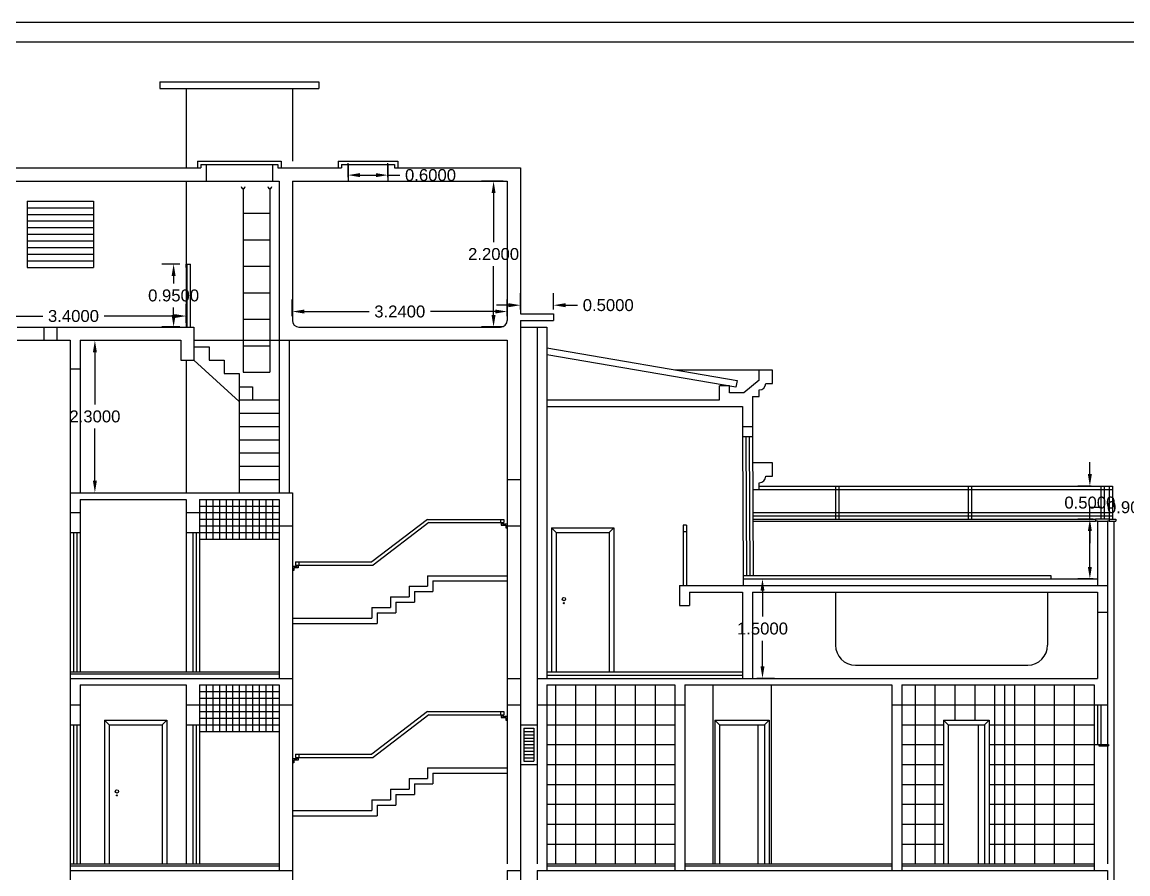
# Model space of a CAD drawing. Header units: millimetres. Extents: x 2200 to 2403, y 2380 to 2511.
# Drawn here: x 2298.86 to 2315.53, y 2498.22 to 2511.07 of the extents above; entities that cross this region are included whole.
import ezdxf

# ---------------------------------------------------------------- set-up
doc = ezdxf.new("R2010")
doc.units = ezdxf.units.MM
doc.styles.get("Standard").update_dxf_attribs({"font": 'arial.ttf'})
doc.dimstyles.get("Standard").update_dxf_attribs({"dimtxt": 0.18, "dimasz": 0.18, "dimexe": 0.18, "dimexo": 0.0625, "dimgap": 0.09, "dimtad": 0, "dimtih": 1, "dimtoh": 1, "dimdec": 4, "dimzin": 0, "dimdsep": 46, "dimtxsty": 'Standard', "dimcen": 0.09, "dimadec": 0, "dimazin": 0, "dimtfac": 1, "dimtdec": 4, "dimtofl": 0, "dimtmove": 0, "dimatfit": 3, "dimfxl": 1, "dimtolj": 1, "dimtzin": 0, "dimarcsym": 0})

# ---------------------------------------------------------------- blocks, each defined once
blk = doc.blocks.new('*D794')
at = {"color": 0, "lineweight": -2, "transparency": 16777216}
for p, q in [((2297.933, 2506.53), (2297.933, 2506.813)), ((2301.333, 2506.53), (2301.333, 2506.813)), ((2298.113, 2506.633), (2299.17, 2506.633)), ((2301.153, 2506.633), (2300.097, 2506.633))]:
    blk.add_line(p, q, dxfattribs=at)
at = {"color": 0, "transparency": 16777216}
for points in [[(2298.113, 2506.663), (2298.113, 2506.603), (2297.933, 2506.633)], [(2301.153, 2506.663), (2301.153, 2506.603), (2301.333, 2506.633)]]:
    blk.add_solid(points, dxfattribs=at)
at = {"layer": 'DEFPOINTS', "color": 0, "transparency": 16777216}
for p in [(2301.333, 2506.633), (2297.933, 2506.468), (2301.333, 2506.468)]:
    blk.add_point(p, dxfattribs=at)
at = {"color": 0, "transparency": 16777216, "insert": (2299.633, 2506.633), "char_height": 0.18, "attachment_point": 5}
blk.add_mtext('\\A1;3.4000', dxfattribs=at)
blk = doc.blocks.new('*D796')
at = {"color": 0, "lineweight": -2, "transparency": 16777216}
for p, q in [((2299.796, 2506.268), (2300.136, 2506.268)), ((2299.956, 2506.088), (2299.956, 2505.3)), ((2299.956, 2504.148), (2299.956, 2504.936)), ((2299.796, 2503.968), (2300.136, 2503.968))]:
    blk.add_line(p, q, dxfattribs=at)
at = {"color": 0, "transparency": 16777216}
for points in [[(2299.926, 2506.088), (2299.986, 2506.088), (2299.956, 2506.268)], [(2299.926, 2504.148), (2299.986, 2504.148), (2299.956, 2503.968)]]:
    blk.add_solid(points, dxfattribs=at)
at = {"layer": 'DEFPOINTS', "color": 0, "transparency": 16777216}
for p in [(2299.733, 2506.268), (2299.733, 2503.968), (2299.956, 2503.968)]:
    blk.add_point(p, dxfattribs=at)
at = {"color": 0, "transparency": 16777216, "insert": (2299.956, 2505.118), "char_height": 0.18, "attachment_point": 5}
blk.add_mtext('\\A1;2.3000', dxfattribs=at)
blk = doc.blocks.new('*D797')
at = {"color": 0, "lineweight": -2, "transparency": 16777216}
for p, q in [((2303.773, 2508.73), (2303.773, 2508.939)), ((2304.373, 2508.73), (2304.373, 2508.939)), ((2303.953, 2508.759), (2304.193, 2508.759)), ((2304.373, 2508.759), (2304.553, 2508.759))]:
    blk.add_line(p, q, dxfattribs=at)
at = {"color": 0, "transparency": 16777216}
for points in [[(2303.953, 2508.789), (2303.953, 2508.729), (2303.773, 2508.759)], [(2304.193, 2508.789), (2304.193, 2508.729), (2304.373, 2508.759)]]:
    blk.add_solid(points, dxfattribs=at)
at = {"layer": 'DEFPOINTS', "color": 0, "transparency": 16777216}
for p in [(2304.373, 2508.759), (2303.773, 2508.668), (2304.373, 2508.668)]:
    blk.add_point(p, dxfattribs=at)
at = {"color": 0, "transparency": 16777216, "insert": (2305.017, 2508.759), "char_height": 0.18, "attachment_point": 5}
blk.add_mtext('\\A1;0.6000', dxfattribs=at)
blk = doc.blocks.new('*D798')
at = {"color": 0, "lineweight": -2, "transparency": 16777216}
for p, q in [((2302.933, 2506.63), (2302.933, 2506.881)), ((2306.173, 2506.63), (2306.173, 2506.881)), ((2303.113, 2506.701), (2304.09, 2506.701)), ((2305.993, 2506.701), (2305.017, 2506.701))]:
    blk.add_line(p, q, dxfattribs=at)
at = {"color": 0, "transparency": 16777216}
for points in [[(2303.113, 2506.731), (2303.113, 2506.671), (2302.933, 2506.701)], [(2305.993, 2506.731), (2305.993, 2506.671), (2306.173, 2506.701)]]:
    blk.add_solid(points, dxfattribs=at)
at = {"layer": 'DEFPOINTS', "color": 0, "transparency": 16777216}
for p in [(2302.933, 2506.701), (2302.933, 2506.568), (2306.173, 2506.568)]:
    blk.add_point(p, dxfattribs=at)
at = {"color": 0, "transparency": 16777216, "insert": (2304.553, 2506.701), "char_height": 0.18, "attachment_point": 5}
blk.add_mtext('\\A1;3.2400', dxfattribs=at)
blk = doc.blocks.new('*D799')
at = {"color": 0, "lineweight": -2, "transparency": 16777216}
for p, q in [((2306.111, 2508.668), (2305.788, 2508.668)), ((2305.968, 2508.488), (2305.968, 2507.749)), ((2305.968, 2506.648), (2305.968, 2507.386)), ((2306.111, 2506.468), (2305.788, 2506.468))]:
    blk.add_line(p, q, dxfattribs=at)
at = {"color": 0, "transparency": 16777216}
for points in [[(2305.938, 2508.488), (2305.998, 2508.488), (2305.968, 2508.668)], [(2305.938, 2506.648), (2305.998, 2506.648), (2305.968, 2506.468)]]:
    blk.add_solid(points, dxfattribs=at)
at = {"layer": 'DEFPOINTS', "color": 0, "transparency": 16777216}
for p in [(2306.173, 2508.668), (2305.968, 2506.468), (2306.173, 2506.468)]:
    blk.add_point(p, dxfattribs=at)
at = {"color": 0, "transparency": 16777216, "insert": (2305.968, 2507.568), "char_height": 0.18, "attachment_point": 5}
blk.add_mtext('\\A1;2.2000', dxfattribs=at)
blk = doc.blocks.new('*D800')
at = {"color": 0, "lineweight": -2, "transparency": 16777216}
for p, q in [((2306.373, 2506.73), (2306.373, 2506.977)), ((2306.873, 2506.73), (2306.873, 2506.977)), ((2306.193, 2506.797), (2306.013, 2506.797)), ((2307.053, 2506.797), (2307.233, 2506.797))]:
    blk.add_line(p, q, dxfattribs=at)
at = {"color": 0, "transparency": 16777216}
for points in [[(2306.193, 2506.827), (2306.193, 2506.767), (2306.373, 2506.797)], [(2307.053, 2506.827), (2307.053, 2506.767), (2306.873, 2506.797)]]:
    blk.add_solid(points, dxfattribs=at)
at = {"layer": 'DEFPOINTS', "color": 0, "transparency": 16777216}
for p in [(2306.873, 2506.797), (2306.373, 2506.668), (2306.873, 2506.668)]:
    blk.add_point(p, dxfattribs=at)
at = {"color": 0, "transparency": 16777216, "insert": (2307.697, 2506.797), "char_height": 0.18, "attachment_point": 5}
blk.add_mtext('\\A1;0.5000', dxfattribs=at)
blk = doc.blocks.new('*D813')
at = {"color": 0, "lineweight": -2, "transparency": 16777216}
for p, q in [((2314.96, 2503.568), (2314.96, 2503.748)), ((2314.96, 2503.748), (2315.14, 2503.748)), ((2315.011, 2503.568), (2314.78, 2503.568)), ((2314.96, 2502.848), (2314.96, 2503.388)), ((2315.011, 2502.668), (2314.78, 2502.668))]:
    blk.add_line(p, q, dxfattribs=at)
at = {"color": 0, "transparency": 16777216}
for points in [[(2314.93, 2503.388), (2314.99, 2503.388), (2314.96, 2503.568)], [(2314.93, 2502.848), (2314.99, 2502.848), (2314.96, 2502.668)]]:
    blk.add_solid(points, dxfattribs=at)
at = {"layer": 'DEFPOINTS', "color": 0, "transparency": 16777216}
for p in [(2314.96, 2503.568), (2315.073, 2503.568), (2315.073, 2502.668)]:
    blk.add_point(p, dxfattribs=at)
at = {"color": 0, "transparency": 16777216, "insert": (2315.603, 2503.748), "char_height": 0.18, "attachment_point": 5}
blk.add_mtext('\\A1;0.9000', dxfattribs=at)
blk = doc.blocks.new('*D814')
at = {"color": 0, "lineweight": -2, "transparency": 16777216}
for p, q in [((2314.96, 2504.248), (2314.96, 2504.428)), ((2314.981, 2504.068), (2314.78, 2504.068)), ((2314.981, 2503.568), (2314.78, 2503.568)), ((2314.96, 2503.388), (2314.96, 2503.208))]:
    blk.add_line(p, q, dxfattribs=at)
at = {"color": 0, "transparency": 16777216}
for points in [[(2314.93, 2504.248), (2314.99, 2504.248), (2314.96, 2504.068)], [(2314.93, 2503.388), (2314.99, 2503.388), (2314.96, 2503.568)]]:
    blk.add_solid(points, dxfattribs=at)
at = {"layer": 'DEFPOINTS', "color": 0, "transparency": 16777216}
for p in [(2314.96, 2504.068), (2315.043, 2504.068), (2315.043, 2503.568)]:
    blk.add_point(p, dxfattribs=at)
at = {"color": 0, "transparency": 16777216, "insert": (2314.96, 2503.818), "char_height": 0.18, "attachment_point": 5}
blk.add_mtext('\\A1;0.5000', dxfattribs=at)
blk = doc.blocks.new('P8')
at = {"color": 4}
for p, q in [((-0.87, 2.17), (-0.8, 2.1)), ((-0.87, 2.17), (0.07, 2.17)), ((-0.87, 2.17), (-0.87, 0)), ((0.07, 2.17), (0, 2.1)), ((0.07, 2.17), (0.07, 0)), ((-0.8, 2.1), (0, 2.1)), ((-0.8, 2.1), (-0.8, 0)), ((0, 2.1), (0, 0))]:
    blk.add_line(p, q, dxfattribs=at)
for centre, radius in [((-0.682, 1.095), 0.025), ((-0.682, 1.034), 0.00793)]:
    blk.add_circle(centre, radius, dxfattribs=at)
blk = doc.blocks.new('*D861')
at = {"color": 0, "lineweight": -2, "transparency": 16777216}
for p, q in [((2301.237, 2507.418), (2300.963, 2507.418)), ((2301.143, 2507.238), (2301.143, 2507.124)), ((2301.143, 2506.648), (2301.143, 2506.761)), ((2301.237, 2506.468), (2300.963, 2506.468))]:
    blk.add_line(p, q, dxfattribs=at)
at = {"color": 0, "transparency": 16777216}
for points in [[(2301.113, 2507.238), (2301.173, 2507.238), (2301.143, 2507.418)], [(2301.113, 2506.648), (2301.173, 2506.648), (2301.143, 2506.468)]]:
    blk.add_solid(points, dxfattribs=at)
at = {"layer": 'DEFPOINTS', "color": 0, "transparency": 16777216}
for p in [(2301.299, 2507.418), (2301.143, 2506.468), (2301.299, 2506.468)]:
    blk.add_point(p, dxfattribs=at)
at = {"color": 0, "transparency": 16777216, "insert": (2301.143, 2506.943), "char_height": 0.18, "attachment_point": 5}
blk.add_mtext('\\A1;0.9500', dxfattribs=at)
blk = doc.blocks.new('*D862')
at = {"color": 0, "lineweight": -2, "transparency": 16777216}
for p, q in [((2309.936, 2502.668), (2310.203, 2502.668)), ((2310.023, 2502.488), (2310.023, 2502.099)), ((2310.023, 2501.348), (2310.023, 2501.736)), ((2309.936, 2501.168), (2310.203, 2501.168))]:
    blk.add_line(p, q, dxfattribs=at)
at = {"color": 0, "transparency": 16777216}
for points in [[(2309.993, 2502.488), (2310.053, 2502.488), (2310.023, 2502.668)], [(2309.993, 2501.348), (2310.053, 2501.348), (2310.023, 2501.168)]]:
    blk.add_solid(points, dxfattribs=at)
at = {"layer": 'DEFPOINTS', "color": 0, "transparency": 16777216}
for p in [(2309.873, 2502.668), (2309.873, 2501.168), (2310.023, 2501.168)]:
    blk.add_point(p, dxfattribs=at)
at = {"color": 0, "transparency": 16777216, "insert": (2310.023, 2501.918), "char_height": 0.18, "attachment_point": 5}
blk.add_mtext('\\A1;1.5000', dxfattribs=at)

msp = doc.modelspace()

# ---------------------------------------------------------------- linework, layer by layer
at = {"color": 1}
for p, q in [((2285.2134, 2511.06758), (2324.36744, 2511.06758)), ((2298.9334, 2508.36758), (2298.9334, 2507.36758)), ((2298.9334, 2508.36758), (2299.9334, 2508.36758)), ((2298.9334, 2508.26758), (2299.9334, 2508.26758)), ((2299.9334, 2508.36758), (2299.9334, 2507.36758)), ((2298.9334, 2508.16758), (2299.9334, 2508.16758)), ((2298.9334, 2508.06758), (2299.9334, 2508.06758)), ((2298.9334, 2507.96758), (2299.9334, 2507.96758)), ((2298.9334, 2507.86758), (2299.9334, 2507.86758)), ((2298.9334, 2507.76758), (2299.9334, 2507.76758)), ((2298.9334, 2507.66758), (2299.9334, 2507.66758)), ((2298.9334, 2507.56758), (2299.9334, 2507.56758)), ((2298.9334, 2507.46758), (2299.9334, 2507.46758)), ((2301.3334, 2507.36758), (2301.3334, 2507.41758)), ((2301.3494, 2506.46758), (2301.3494, 2507.41758)), ((2301.3494, 2507.41758), (2301.3994, 2507.41758)), ((2301.3994, 2506.46758), (2301.3994, 2507.41758)), ((2298.9334, 2507.36758), (2299.9334, 2507.36758)), ((2299.1834, 2506.46758), (2299.3834, 2506.46758)), ((2299.1834, 2506.26758), (2299.3834, 2506.26758)), ((2301.4494, 2506.16758), (2301.6774, 2506.16758)), ((2301.6774, 2506.16758), (2301.6774, 2505.96758)), ((2309.63883, 2505.65702), (2306.7734, 2506.14784)), ((2301.4494, 2505.96758), (2302.1334, 2505.34651)), ((2301.6774, 2505.96758), (2301.9054, 2505.96758)), ((2301.9054, 2505.96758), (2301.9054, 2505.76758)), ((2309.62195, 2505.55846), (2306.7734, 2506.04638)), ((2301.9054, 2505.76758), (2302.1334, 2505.76758)), ((2302.1334, 2505.76758), (2302.1334, 2503.96758)), ((2309.63943, 2505.66051), (2309.62195, 2505.55846)), ((2302.1334, 2505.56758), (2302.3334, 2505.56758)), ((2302.3334, 2505.56758), (2302.3334, 2505.36758)), ((2302.1334, 2505.36758), (2302.7334, 2505.36758)), ((2302.1334, 2505.16758), (2302.7334, 2505.16758)), ((2302.1334, 2504.96758), (2302.7334, 2504.96758)), ((2302.1334, 2504.76758), (2302.7334, 2504.76758)), ((2309.7734, 2504.81774), (2309.78036, 2502.71774)), ((2309.8234, 2504.81791), (2309.83036, 2502.71791)), ((2302.1334, 2504.56758), (2302.7334, 2504.56758)), ((2302.1334, 2504.36758), (2302.7334, 2504.36758)), ((2302.1334, 2504.16758), (2302.7334, 2504.16758)), ((2315.1234, 2504.06758), (2315.1234, 2503.56758)), ((2315.1234, 2504.06758), (2315.1734, 2504.06758)), ((2315.1234, 2504.01758), (2315.1734, 2504.01758)), ((2315.1734, 2504.06758), (2315.1734, 2503.56758)), ((2315.1234, 2503.66758), (2315.1734, 2503.66758)), ((2315.1234, 2503.61758), (2315.1734, 2503.61758)), ((2308.87598, 2503.47831), (2308.82598, 2503.47831)), ((2308.82598, 2503.47831), (2308.82598, 2502.57831)), ((2308.87598, 2503.47831), (2308.87598, 2502.57831)), ((2299.6334, 2503.36758), (2299.6334, 2501.26758)), ((2299.6834, 2503.36758), (2299.6834, 2501.26758)), ((2301.4334, 2503.36758), (2301.4334, 2501.26758)), ((2301.4834, 2503.36758), (2301.4834, 2501.26758)), ((2308.87598, 2503.37831), (2308.82598, 2503.37831)), ((2315.0734, 2502.16758), (2315.2234, 2502.16758)), ((2309.2734, 2501.06758), (2309.2734, 2498.36758)), ((2310.1534, 2501.06758), (2310.1534, 2498.36758)), ((2312.6234, 2501.06758), (2312.6234, 2498.36758)), ((2313.6734, 2501.06758), (2313.6734, 2498.36758)), ((2315.0734, 2500.76758), (2315.0734, 2500.16758)), ((2315.1234, 2500.76758), (2315.1234, 2500.16758)), ((2299.6334, 2500.46758), (2299.6334, 2498.36758)), ((2299.6834, 2500.46758), (2299.6834, 2498.36758)), ((2301.4334, 2500.46758), (2301.4334, 2498.36758)), ((2301.4834, 2500.46758), (2301.4834, 2498.36758)), ((2306.3734, 2500.46758), (2306.6234, 2500.46758)), ((2306.4234, 2500.41758), (2306.5734, 2500.41758)), ((2306.4234, 2500.41758), (2306.4234, 2499.91758)), ((2306.5734, 2500.41758), (2306.5734, 2499.91758)), ((2306.4234, 2500.36758), (2306.5734, 2500.36758)), ((2306.4234, 2500.31758), (2306.5734, 2500.31758)), ((2306.4234, 2500.26758), (2306.5734, 2500.26758)), ((2306.4234, 2500.21758), (2306.5734, 2500.21758)), ((2306.4234, 2500.16758), (2306.5734, 2500.16758)), ((2306.4234, 2500.11758), (2306.5734, 2500.11758)), ((2306.4234, 2500.06758), (2306.5734, 2500.06758)), ((2306.4234, 2500.01758), (2306.5734, 2500.01758)), ((2306.4234, 2499.96758), (2306.5734, 2499.96758)), ((2306.4234, 2499.91758), (2306.5734, 2499.91758)), ((2306.3734, 2499.86758), (2306.6234, 2499.86758))]:
    msp.add_line(p, q, dxfattribs=at)
for p, q in [((2285.5134, 2510.76758), (2324.06744, 2510.76758)), ((2301.6334, 2508.91758), (2301.6334, 2508.66758)), ((2302.6334, 2508.91758), (2302.6334, 2508.66758)), ((2303.7734, 2508.91758), (2303.7734, 2508.66758)), ((2304.3734, 2508.91758), (2304.3734, 2508.66758)), ((2297.7834, 2508.86758), (2301.5532, 2508.86758)), ((2302.71474, 2508.86758), (2303.6734, 2508.86758)), ((2304.4734, 2508.86758), (2306.3734, 2508.86758)), ((2306.3734, 2508.86758), (2306.3734, 2506.66758)), ((2297.9334, 2508.66758), (2301.6334, 2508.66758)), ((2302.6334, 2508.66758), (2302.7334, 2508.66758)), ((2302.7334, 2508.66758), (2302.7334, 2506.26758)), ((2302.9334, 2508.66758), (2303.7734, 2508.66758)), ((2302.9334, 2508.66758), (2302.9334, 2506.56758)), ((2304.3734, 2508.66758), (2306.1734, 2508.66758)), ((2306.1734, 2508.66758), (2306.1734, 2506.56758)), ((2306.3734, 2506.66758), (2306.8734, 2506.66758)), ((2306.8734, 2506.66758), (2306.8734, 2506.56758)), ((2298.7834, 2506.46758), (2299.1834, 2506.46758)), ((2299.1834, 2506.46758), (2299.1834, 2506.26758)), ((2299.3834, 2506.46758), (2299.3834, 2506.26758)), ((2299.3834, 2506.46758), (2301.4494, 2506.46758)), ((2301.4494, 2506.46758), (2301.4494, 2505.96758)), ((2303.0334, 2506.46758), (2306.0734, 2506.46758)), ((2306.3734, 2506.56758), (2306.3734, 2498.26758)), ((2306.3734, 2506.56758), (2306.8734, 2506.56758)), ((2306.3734, 2506.46758), (2306.7734, 2506.46758)), ((2306.6234, 2506.46758), (2306.6234, 2501.16758)), ((2306.7734, 2506.46758), (2306.7734, 2501.16758)), ((2298.7834, 2506.26758), (2299.1834, 2506.26758)), ((2299.3834, 2506.26758), (2299.5834, 2506.26758)), ((2299.5834, 2506.26758), (2299.5834, 2503.36758)), ((2299.7334, 2506.26758), (2299.7334, 2503.96758)), ((2299.7334, 2506.26758), (2301.2494, 2506.26758)), ((2301.2494, 2506.26758), (2301.2494, 2505.96758)), ((2301.4494, 2506.26758), (2302.7334, 2506.26758)), ((2302.7334, 2506.26758), (2306.1734, 2506.26758)), ((2306.1734, 2506.26758), (2306.1734, 2501.16758)), ((2301.2494, 2505.96758), (2301.4494, 2505.96758)), ((2299.5834, 2505.83758), (2299.7334, 2505.83758)), ((2309.9734, 2505.66758), (2309.9734, 2505.81758)), ((2310.1734, 2505.81758), (2309.9734, 2505.81758)), ((2310.1734, 2505.61758), (2310.1734, 2505.81758)), ((2309.37399, 2505.36758), (2309.37399, 2505.57883)), ((2309.52399, 2505.57883), (2309.37399, 2505.57883)), ((2309.52399, 2505.47523), (2309.52399, 2505.57883)), ((2309.9734, 2505.66758), (2309.74317, 2505.47523)), ((2310.0734, 2505.61758), (2310.1734, 2505.61758)), ((2309.74317, 2505.47523), (2309.52399, 2505.47523)), ((2309.8734, 2505.41758), (2309.9734, 2505.41758)), ((2309.9734, 2505.41758), (2309.9734, 2505.51758)), ((2306.7734, 2505.36758), (2309.37399, 2505.36758)), ((2306.7734, 2505.26758), (2309.7234, 2505.26758)), ((2309.7234, 2504.96758), (2309.8734, 2504.96758)), ((2306.1734, 2504.16758), (2306.3734, 2504.16758)), ((2299.5834, 2503.96758), (2301.3334, 2503.96758)), ((2301.3334, 2503.96758), (2302.9334, 2503.96758)), ((2302.9334, 2503.96758), (2302.9334, 2501.16758)), ((2299.7334, 2503.86758), (2301.3334, 2503.86758)), ((2299.7334, 2503.86758), (2299.7334, 2503.36758)), ((2301.3334, 2503.86758), (2301.3334, 2503.36758)), ((2301.5334, 2503.86758), (2301.5334, 2503.36758)), ((2302.7334, 2503.86758), (2302.7334, 2501.16758)), ((2299.5834, 2503.66758), (2299.7334, 2503.66758)), ((2301.3334, 2503.66758), (2301.5334, 2503.66758)), ((2302.7334, 2503.46758), (2302.9334, 2503.46758)), ((2306.1734, 2503.46758), (2306.3734, 2503.46758)), ((2315.0734, 2503.53758), (2315.0734, 2502.56758)), ((2315.0734, 2503.53758), (2315.2234, 2503.53758)), ((2315.2234, 2503.53758), (2315.2234, 2501.16758)), ((2299.5834, 2503.36758), (2299.7334, 2503.36758)), ((2301.3334, 2503.36758), (2301.5334, 2503.36758)), ((2315.0734, 2502.46758), (2315.0734, 2501.16758)), ((2299.5834, 2501.16758), (2301.3334, 2501.16758)), ((2299.5834, 2501.16758), (2299.7334, 2501.16758)), ((2299.5834, 2501.16758), (2299.5834, 2500.46758)), ((2299.5834, 2501.16758), (2301.3334, 2501.16758)), ((2301.3334, 2501.16758), (2302.9334, 2501.16758)), ((2301.3334, 2501.16758), (2302.9334, 2501.16758)), ((2302.9334, 2501.16758), (2302.9334, 2498.26758)), ((2306.1734, 2501.16758), (2306.1734, 2498.36758)), ((2306.1734, 2501.16758), (2306.3734, 2501.16758)), ((2306.1734, 2501.16758), (2306.3734, 2501.16758)), ((2306.6234, 2501.16758), (2315.0734, 2501.16758)), ((2306.6234, 2501.16758), (2306.6234, 2498.36758)), ((2306.6234, 2501.16758), (2308.1234, 2501.16758)), ((2315.2234, 2501.16758), (2315.2234, 2500.76758)), ((2299.7334, 2501.06758), (2301.3334, 2501.06758)), ((2299.7334, 2501.06758), (2299.7334, 2500.46758)), ((2301.3334, 2501.06758), (2301.3334, 2500.46758)), ((2301.5334, 2501.06758), (2302.7334, 2501.06758)), ((2301.5334, 2501.06758), (2301.5334, 2500.46758)), ((2302.7334, 2501.06758), (2302.7334, 2498.26758)), ((2306.7734, 2501.06758), (2308.7034, 2501.06758)), ((2306.7734, 2501.06758), (2306.7734, 2498.26758)), ((2308.7034, 2501.06758), (2308.7034, 2498.36758)), ((2308.8534, 2501.06758), (2311.9734, 2501.06758)), ((2308.8534, 2501.06758), (2308.8534, 2498.36758)), ((2311.9734, 2501.06758), (2311.9734, 2498.36758)), ((2312.1234, 2501.06758), (2315.0234, 2501.06758)), ((2312.1234, 2501.06758), (2312.1234, 2498.36758)), ((2315.0234, 2501.06758), (2315.0234, 2500.76758)), ((2299.5834, 2500.76758), (2299.7334, 2500.76758)), ((2301.3334, 2500.76758), (2301.5334, 2500.76758)), ((2302.7334, 2500.76758), (2302.9334, 2500.76758)), ((2306.1734, 2500.76758), (2306.3734, 2500.76758)), ((2306.6234, 2500.76758), (2306.7734, 2500.76758)), ((2308.7034, 2500.76758), (2308.8534, 2500.76758)), ((2311.9734, 2500.76758), (2312.1234, 2500.76758)), ((2315.0234, 2500.76758), (2315.2234, 2500.76758)), ((2299.5834, 2500.46758), (2299.7334, 2500.46758)), ((2301.3334, 2500.46758), (2301.5334, 2500.46758)), ((2315.0234, 2500.16758), (2315.0934, 2500.16758)), ((2315.0234, 2500.16758), (2315.0234, 2498.36758)), ((2315.0934, 2500.16758), (2315.0934, 2500.14758)), ((2315.0934, 2500.14758), (2315.2234, 2500.14758)), ((2315.2234, 2500.14758), (2315.2234, 2498.36758)), ((2299.5834, 2498.26758), (2301.3334, 2498.26758)), ((2299.5834, 2498.26758), (2299.5834, 2497.56758)), ((2301.3334, 2498.26758), (2302.9334, 2498.26758)), ((2302.9334, 2498.26758), (2302.9334, 2495.36758)), ((2306.1734, 2498.26758), (2306.3734, 2498.26758)), ((2306.1734, 2498.26758), (2306.1734, 2495.36758)), ((2306.3734, 2498.26758), (2306.3734, 2495.36758)), ((2306.6234, 2498.26758), (2315.2234, 2498.26758)), ((2306.6234, 2498.26758), (2306.6234, 2495.46758)), ((2308.7034, 2498.36758), (2308.7034, 2498.26758)), ((2308.8534, 2498.36758), (2308.8534, 2498.26758)), ((2311.9734, 2498.36758), (2311.9734, 2498.26758)), ((2312.1234, 2498.36758), (2312.1234, 2498.26758)), ((2315.0234, 2498.36758), (2315.0234, 2498.26758)), ((2315.2234, 2498.26758), (2315.2234, 2497.86758))]:
    msp.add_line(p, q)
at = {"color": 3}
for p, q in [((2300.9334, 2510.16758), (2303.3334, 2510.16758)), ((2300.9334, 2510.16758), (2300.9334, 2510.06758)), ((2303.3334, 2510.16758), (2303.3334, 2510.06758)), ((2300.9334, 2510.06758), (2303.3334, 2510.06758)), ((2301.3334, 2510.06758), (2301.3334, 2508.86758)), ((2302.9334, 2510.06758), (2302.9334, 2508.96758)), ((2301.3334, 2508.66758), (2301.3334, 2506.46758)), ((2301.6334, 2508.66758), (2302.6334, 2508.66758)), ((2303.7734, 2508.66758), (2304.3734, 2508.66758)), ((2302.7334, 2506.26758), (2302.7334, 2503.96758)), ((2302.8834, 2506.26758), (2302.8834, 2503.96758)), ((2301.3334, 2505.96758), (2301.3334, 2503.96758)), ((2304.9734, 2502.71638), (2304.9734, 2502.55638)), ((2304.9734, 2502.71638), (2306.1734, 2502.71638)), ((2305.0534, 2502.63638), (2305.0534, 2502.47638)), ((2305.0534, 2502.63638), (2306.1734, 2502.63638)), ((2304.6934, 2502.55638), (2304.9734, 2502.55638)), ((2304.6934, 2502.55638), (2304.6934, 2502.39528)), ((2304.7734, 2502.47638), (2305.0534, 2502.47638)), ((2304.7734, 2502.47638), (2304.7734, 2502.31528)), ((2304.4134, 2502.39528), (2304.6934, 2502.39528)), ((2304.4134, 2502.39528), (2304.4134, 2502.23418)), ((2304.4934, 2502.31528), (2304.7734, 2502.31528)), ((2304.4934, 2502.31528), (2304.4934, 2502.15418)), ((2302.9334, 2502.07308), (2304.1334, 2502.07308)), ((2304.1334, 2502.23418), (2304.1334, 2502.07308)), ((2304.1334, 2502.23418), (2304.4134, 2502.23418)), ((2304.2134, 2502.15418), (2304.4934, 2502.15418)), ((2304.2134, 2502.15418), (2304.2134, 2501.99308)), ((2302.9334, 2501.99308), (2304.1334, 2501.99308)), ((2304.1334, 2501.99308), (2304.2134, 2501.99308)), ((2304.9734, 2499.81638), (2304.9734, 2499.65638)), ((2304.9734, 2499.81638), (2306.1734, 2499.81638)), ((2305.0534, 2499.73638), (2305.0534, 2499.57638)), ((2305.0534, 2499.73638), (2306.1734, 2499.73638)), ((2304.6934, 2499.65638), (2304.9734, 2499.65638)), ((2304.6934, 2499.65638), (2304.6934, 2499.49528)), ((2304.7734, 2499.57638), (2305.0534, 2499.57638)), ((2304.7734, 2499.57638), (2304.7734, 2499.41528)), ((2304.4134, 2499.49528), (2304.6934, 2499.49528)), ((2304.4134, 2499.49528), (2304.4134, 2499.33418)), ((2304.4934, 2499.41528), (2304.7734, 2499.41528)), ((2304.4934, 2499.41528), (2304.4934, 2499.25418)), ((2304.1334, 2499.33418), (2304.1334, 2499.17308)), ((2304.1334, 2499.33418), (2304.4134, 2499.33418)), ((2304.2134, 2499.25418), (2304.4934, 2499.25418)), ((2304.2134, 2499.25418), (2304.2134, 2499.09308)), ((2302.9334, 2499.17308), (2304.1334, 2499.17308)), ((2302.9334, 2499.09308), (2304.1334, 2499.09308)), ((2304.1334, 2499.09308), (2304.2134, 2499.09308))]:
    msp.add_line(p, q, dxfattribs=at)
at = {"color": 2}
for p, q in [((2301.5032, 2508.96758), (2302.76474, 2508.96758)), ((2301.5032, 2508.96758), (2301.5032, 2508.86758)), ((2301.5532, 2508.91758), (2302.71474, 2508.91758)), ((2301.5532, 2508.91758), (2301.5532, 2508.86758)), ((2302.71474, 2508.91758), (2302.71474, 2508.86758)), ((2302.76474, 2508.96758), (2302.76474, 2508.86758)), ((2303.6234, 2508.96758), (2304.5234, 2508.96758)), ((2303.6234, 2508.96758), (2303.6234, 2508.86758)), ((2303.6734, 2508.91758), (2304.4734, 2508.91758)), ((2303.6734, 2508.91758), (2303.6734, 2508.86758)), ((2304.4734, 2508.91758), (2304.4734, 2508.86758)), ((2304.5234, 2508.96758), (2304.5234, 2508.86758)), ((2302.19405, 2508.55507), (2302.19405, 2505.78532)), ((2302.59405, 2508.55502), (2302.59405, 2505.78532)), ((2302.19405, 2508.18532), (2302.59405, 2508.18532)), ((2302.19405, 2507.78532), (2302.59405, 2507.78532)), ((2302.19405, 2507.38532), (2302.59405, 2507.38532)), ((2302.19405, 2506.98532), (2302.59405, 2506.98532)), ((2302.19405, 2506.58532), (2302.59405, 2506.58532)), ((2302.19405, 2506.18532), (2302.59405, 2506.18532)), ((2302.19405, 2505.78532), (2302.59405, 2505.78532))]:
    msp.add_line(p, q, dxfattribs=at)
at = {"color": 4}
for p, q in [((2309.9734, 2505.81758), (2308.70151, 2505.81758)), ((2309.7234, 2504.81758), (2309.73036, 2502.71758)), ((2309.8734, 2504.81807), (2309.88036, 2502.71807)), ((2310.1734, 2504.41758), (2309.8734, 2504.41758)), ((2310.1734, 2504.21758), (2310.1734, 2504.41758)), ((2309.9734, 2504.01758), (2309.9734, 2504.11758)), ((2310.0734, 2504.21758), (2310.1734, 2504.21758)), ((2309.8734, 2504.01758), (2309.9734, 2504.01758)), ((2309.9734, 2504.06758), (2315.1234, 2504.06758)), ((2309.9734, 2504.01758), (2315.1234, 2504.01758)), ((2311.1234, 2504.06758), (2311.1234, 2503.56758)), ((2311.1734, 2504.06758), (2311.1734, 2503.56758)), ((2313.1234, 2504.06758), (2313.1234, 2503.56758)), ((2313.1734, 2504.06758), (2313.1734, 2503.56758)), ((2315.1734, 2504.06758), (2315.25307, 2504.06758)), ((2315.1734, 2504.01758), (2315.25307, 2504.01758)), ((2315.25307, 2504.06758), (2315.25307, 2503.56736)), ((2315.25307, 2504.06758), (2315.30307, 2504.06758)), ((2315.25307, 2504.01758), (2315.30307, 2504.01758)), ((2315.30307, 2504.06758), (2315.30307, 2503.56736)), ((2301.5334, 2503.76758), (2302.7334, 2503.76758)), ((2301.6334, 2503.86758), (2301.6334, 2503.26758)), ((2301.7334, 2503.86758), (2301.7334, 2503.26758)), ((2301.8334, 2503.86758), (2301.8334, 2503.26758)), ((2301.9334, 2503.86758), (2301.9334, 2503.26758)), ((2302.0334, 2503.86758), (2302.0334, 2503.26758)), ((2302.1334, 2503.86758), (2302.1334, 2503.26758)), ((2302.2334, 2503.86758), (2302.2334, 2503.26758)), ((2302.3334, 2503.86758), (2302.3334, 2503.26758)), ((2302.4334, 2503.86758), (2302.4334, 2503.26758)), ((2302.5334, 2503.86758), (2302.5334, 2503.26758)), ((2302.6334, 2503.86758), (2302.6334, 2503.26758)), ((2301.5334, 2503.66758), (2302.7334, 2503.66758)), ((2309.8734, 2503.66758), (2315.1234, 2503.66758)), ((2309.8734, 2503.61758), (2315.1234, 2503.61758)), ((2315.1734, 2503.66758), (2315.25307, 2503.66758)), ((2315.1734, 2503.61758), (2315.25307, 2503.61758)), ((2315.25307, 2503.66758), (2315.30307, 2503.66758)), ((2315.25307, 2503.61758), (2315.30307, 2503.61758)), ((2301.5334, 2503.56758), (2302.7334, 2503.56758)), ((2301.5334, 2503.46758), (2302.7334, 2503.46758)), ((2304.9734, 2503.56638), (2304.1334, 2502.92308)), ((2304.99035, 2503.51638), (2304.15035, 2502.87308)), ((2304.9734, 2503.56638), (2306.1234, 2503.56638)), ((2304.99035, 2503.51638), (2306.1234, 2503.51638)), ((2306.0734, 2503.56638), (2306.0734, 2503.51638)), ((2306.0834, 2503.51638), (2306.0834, 2503.47638)), ((2306.0834, 2503.47638), (2306.1534, 2503.47638)), ((2306.1034, 2503.51638), (2306.1034, 2503.49638)), ((2306.1034, 2503.49638), (2306.1734, 2503.49638)), ((2306.1234, 2503.56638), (2306.1234, 2503.51638)), ((2306.1534, 2503.47638), (2306.1534, 2503.43638)), ((2306.1534, 2503.43638), (2306.1734, 2503.43638)), ((2309.8734, 2503.56758), (2315.0434, 2503.56758)), ((2309.8734, 2503.53758), (2315.0434, 2503.53758)), ((2315.2534, 2503.56758), (2315.0434, 2503.56758)), ((2315.0434, 2503.56758), (2315.0434, 2503.53758)), ((2315.0734, 2503.53758), (2315.0434, 2503.53758)), ((2315.2534, 2503.53758), (2315.2234, 2503.53758)), ((2315.2534, 2503.56758), (2315.3534, 2503.56758)), ((2315.2534, 2503.56758), (2315.2534, 2503.53758)), ((2315.2534, 2503.53758), (2315.3534, 2503.53758)), ((2315.3234, 2503.53758), (2315.3234, 2501.16758)), ((2315.3534, 2503.56758), (2315.3534, 2503.53758)), ((2299.5834, 2503.36758), (2299.5834, 2501.16758)), ((2299.7334, 2503.36758), (2299.7334, 2501.26758)), ((2301.3334, 2503.36758), (2301.3334, 2501.26758)), ((2301.5334, 2503.36758), (2301.5334, 2501.26758)), ((2301.5334, 2503.36758), (2302.7334, 2503.36758)), ((2301.5334, 2503.26758), (2302.7334, 2503.26758)), ((2302.9834, 2502.92308), (2302.9834, 2502.87308)), ((2302.9834, 2502.92308), (2304.1334, 2502.92308)), ((2303.0334, 2502.92308), (2303.0334, 2502.87308)), ((2303.0034, 2502.85308), (2302.9334, 2502.85308)), ((2302.9534, 2502.79308), (2302.9334, 2502.79308)), ((2303.0234, 2502.83308), (2302.9534, 2502.83308)), ((2302.9534, 2502.83308), (2302.9534, 2502.79308)), ((2302.9834, 2502.87308), (2304.15035, 2502.87308)), ((2303.0034, 2502.87308), (2303.0034, 2502.85308)), ((2303.0234, 2502.87308), (2303.0234, 2502.83308)), ((2309.73036, 2502.71758), (2314.3734, 2502.71758)), ((2309.73036, 2502.71758), (2309.73036, 2502.56758)), ((2309.73036, 2502.66758), (2311.0734, 2502.66758)), ((2311.0734, 2502.66758), (2314.3734, 2502.66758)), ((2314.3734, 2502.71758), (2314.3734, 2502.66758)), ((2314.3734, 2502.66758), (2315.0734, 2502.66758)), ((2311.1234, 2502.46758), (2311.1234, 2501.66758)), ((2314.3234, 2502.46758), (2314.3234, 2501.66758)), ((2299.5834, 2501.26758), (2301.3334, 2501.26758)), ((2299.5834, 2501.23758), (2301.3334, 2501.23758)), ((2301.3334, 2501.26758), (2302.7334, 2501.26758)), ((2301.3334, 2501.23758), (2302.7334, 2501.23758)), ((2306.7734, 2501.26758), (2309.7234, 2501.26758)), ((2311.4234, 2501.36758), (2314.0234, 2501.36758)), ((2306.7734, 2501.21758), (2309.7234, 2501.21758)), ((2315.3234, 2501.16758), (2315.3234, 2498.26758)), ((2301.5334, 2500.96758), (2302.7334, 2500.96758)), ((2301.6334, 2501.06758), (2301.6334, 2500.36758)), ((2301.7334, 2501.06758), (2301.7334, 2500.36758)), ((2301.8334, 2501.06758), (2301.8334, 2500.36758)), ((2301.9334, 2501.06758), (2301.9334, 2500.36758)), ((2302.0334, 2501.06758), (2302.0334, 2500.36758)), ((2302.1334, 2501.06758), (2302.1334, 2500.36758)), ((2302.2334, 2501.06758), (2302.2334, 2500.36758)), ((2302.3334, 2501.06758), (2302.3334, 2500.36758)), ((2302.4334, 2501.06758), (2302.4334, 2500.36758)), ((2302.5334, 2501.06758), (2302.5334, 2500.36758)), ((2302.6334, 2501.06758), (2302.6334, 2500.36758)), ((2306.9034, 2501.06758), (2306.9034, 2498.36758)), ((2307.2034, 2501.06758), (2307.2034, 2498.36758)), ((2307.5034, 2501.06758), (2307.5034, 2498.36758)), ((2307.8034, 2501.06758), (2307.8034, 2498.36758)), ((2308.1034, 2501.06758), (2308.1034, 2498.36758)), ((2308.4034, 2501.06758), (2308.4034, 2498.36758)), ((2312.3234, 2501.06758), (2312.3234, 2498.36758)), ((2312.9234, 2501.06758), (2312.9234, 2500.53758)), ((2313.2234, 2501.06758), (2313.2234, 2500.53758)), ((2313.5234, 2501.06758), (2313.5234, 2498.36758)), ((2313.8234, 2501.06758), (2313.8234, 2498.36758)), ((2314.1234, 2501.06758), (2314.1234, 2498.36758)), ((2314.4234, 2501.06758), (2314.4234, 2498.36758)), ((2314.7234, 2501.06758), (2314.7234, 2498.36758)), ((2301.5334, 2500.86758), (2302.7334, 2500.86758)), ((2301.5334, 2500.76758), (2302.7334, 2500.76758)), ((2306.7734, 2500.76758), (2308.7034, 2500.76758)), ((2312.1234, 2500.76758), (2315.0234, 2500.76758)), ((2315.0234, 2500.76758), (2315.0234, 2500.16758)), ((2315.2234, 2500.76758), (2315.2234, 2500.16758)), ((2301.5334, 2500.66758), (2302.7334, 2500.66758)), ((2304.9734, 2500.66638), (2304.1334, 2500.02308)), ((2304.99035, 2500.61638), (2304.15035, 2499.97308)), ((2304.9734, 2500.66638), (2306.1234, 2500.66638)), ((2304.99035, 2500.61638), (2306.1234, 2500.61638)), ((2306.0734, 2500.66638), (2306.0734, 2500.61638)), ((2306.0834, 2500.61638), (2306.0834, 2500.57638)), ((2306.0834, 2500.57638), (2306.1534, 2500.57638)), ((2306.1034, 2500.61638), (2306.1034, 2500.59638)), ((2306.1034, 2500.59638), (2306.1734, 2500.59638)), ((2306.1234, 2500.66638), (2306.1234, 2500.61638)), ((2306.1534, 2500.57638), (2306.1534, 2500.53638)), ((2299.5834, 2500.46758), (2299.5834, 2498.26758)), ((2299.7334, 2500.46758), (2299.7334, 2498.36758)), ((2301.3334, 2500.46758), (2301.3334, 2498.36758)), ((2301.5334, 2500.56758), (2302.7334, 2500.56758)), ((2301.5334, 2500.46758), (2302.7334, 2500.46758)), ((2301.5334, 2500.46758), (2301.5334, 2498.36758)), ((2306.1534, 2500.53638), (2306.1734, 2500.53638)), ((2306.7734, 2500.46758), (2308.7034, 2500.46758)), ((2309.3034, 2500.53758), (2309.3734, 2500.46758)), ((2309.3034, 2500.53758), (2310.1234, 2500.53758)), ((2309.3034, 2500.53758), (2309.3034, 2498.36758)), ((2309.3734, 2500.46758), (2310.0534, 2500.46758)), ((2309.3734, 2500.46758), (2309.3734, 2498.36758)), ((2309.9534, 2500.46758), (2309.9534, 2498.36758)), ((2310.1234, 2500.53758), (2310.0534, 2500.46758)), ((2310.0534, 2500.46758), (2310.0534, 2498.36758)), ((2310.1234, 2500.53758), (2310.1234, 2498.36758)), ((2312.1234, 2500.46758), (2312.7534, 2500.46758)), ((2312.7534, 2500.53758), (2312.8234, 2500.46758)), ((2312.7534, 2500.53758), (2313.4434, 2500.53758)), ((2312.7534, 2500.53758), (2312.7534, 2498.36758)), ((2312.8234, 2500.46758), (2313.3734, 2500.46758)), ((2312.8234, 2500.46758), (2312.8234, 2498.36758)), ((2313.2734, 2500.46758), (2313.2734, 2498.36758)), ((2313.4434, 2500.53758), (2313.3734, 2500.46758)), ((2313.3734, 2500.46758), (2313.3734, 2498.36758)), ((2313.4434, 2500.53758), (2313.4434, 2498.36758)), ((2313.4434, 2500.46758), (2315.0234, 2500.46758)), ((2301.5334, 2500.36758), (2302.7334, 2500.36758)), ((2306.7734, 2500.16758), (2308.7034, 2500.16758)), ((2312.1234, 2500.16758), (2312.7534, 2500.16758)), ((2313.4434, 2500.16758), (2315.0234, 2500.16758)), ((2315.0934, 2500.16758), (2315.2434, 2500.16758)), ((2315.2234, 2500.14758), (2315.2434, 2500.14758)), ((2315.2434, 2500.16758), (2315.2434, 2500.14758)), ((2303.0034, 2499.95308), (2302.9334, 2499.95308)), ((2303.0234, 2499.93308), (2302.9534, 2499.93308)), ((2302.9534, 2499.93308), (2302.9534, 2499.89308)), ((2302.9834, 2500.02308), (2302.9834, 2499.97308)), ((2302.9834, 2500.02308), (2304.1334, 2500.02308)), ((2302.9834, 2499.97308), (2304.15035, 2499.97308)), ((2303.0034, 2499.97308), (2303.0034, 2499.95308)), ((2303.0234, 2499.97308), (2303.0234, 2499.93308)), ((2303.0334, 2500.02308), (2303.0334, 2499.97308)), ((2302.9534, 2499.89308), (2302.9334, 2499.89308)), ((2306.7734, 2499.86758), (2308.7034, 2499.86758)), ((2312.1234, 2499.86758), (2312.7534, 2499.86758)), ((2313.4434, 2499.86758), (2315.0234, 2499.86758)), ((2306.7734, 2499.56758), (2308.7034, 2499.56758)), ((2312.1234, 2499.56758), (2312.7534, 2499.56758)), ((2313.4434, 2499.56758), (2315.0234, 2499.56758)), ((2306.7734, 2499.26758), (2308.7034, 2499.26758)), ((2312.1234, 2499.26758), (2312.7534, 2499.26758)), ((2313.4434, 2499.26758), (2315.0234, 2499.26758)), ((2306.7734, 2498.96758), (2308.7034, 2498.96758)), ((2312.1234, 2498.96758), (2312.7534, 2498.96758)), ((2313.4434, 2498.96758), (2315.0234, 2498.96758)), ((2306.7734, 2498.66758), (2308.7034, 2498.66758)), ((2312.1234, 2498.66758), (2312.7534, 2498.66758)), ((2313.4434, 2498.66758), (2315.0234, 2498.66758)), ((2299.5834, 2498.36758), (2301.3334, 2498.36758)), ((2299.5834, 2498.33758), (2301.3334, 2498.33758)), ((2301.3334, 2498.36758), (2302.7334, 2498.36758)), ((2301.3334, 2498.33758), (2302.7334, 2498.33758)), ((2306.7734, 2498.36758), (2308.7034, 2498.36758)), ((2306.7734, 2498.33758), (2308.7034, 2498.33758)), ((2308.8534, 2498.36758), (2311.9734, 2498.36758)), ((2308.8534, 2498.33758), (2311.9734, 2498.33758)), ((2312.1234, 2498.36758), (2315.0234, 2498.36758)), ((2312.1234, 2498.33758), (2315.0234, 2498.33758)), ((2315.3234, 2498.26758), (2315.3234, 2495.26758))]:
    msp.add_line(p, q, dxfattribs=at)
at = {"color": 7}
for p, q in [((2309.8734, 2505.41758), (2309.8734, 2504.81758)), ((2309.7234, 2505.26758), (2309.7234, 2504.81758)), ((2309.7234, 2504.81758), (2309.8734, 2504.81758)), ((2301.5334, 2503.86758), (2302.7334, 2503.86758)), ((2308.7734, 2502.56758), (2315.2234, 2502.56758)), ((2308.7734, 2502.56758), (2308.7734, 2502.26758)), ((2308.9234, 2502.46758), (2309.7234, 2502.46758)), ((2308.9234, 2502.46758), (2308.9234, 2502.26758)), ((2309.7234, 2502.46758), (2309.7234, 2501.16758)), ((2309.8734, 2502.46758), (2309.8734, 2501.16758)), ((2309.8734, 2502.46758), (2315.0734, 2502.46758)), ((2308.7734, 2502.26758), (2308.9234, 2502.26758))]:
    msp.add_line(p, q, dxfattribs=at)
at = {"color": 2}
for centre in [(2302.19228, 2508.58527), (2302.59398, 2508.58527)]:
    msp.add_arc(centre, 0.03025, 179.903634, 0.096366, dxfattribs=at)
for centre, start, end in [((2303.0334, 2506.56758), 180, 270), ((2306.0734, 2506.56758), 270, 0), ((2309.9734, 2505.61758), 270, 0)]:
    msp.add_arc(centre, 0.1, start, end)
at = {"color": 4}
for centre, radius, start, end in [((2309.9734, 2504.21758), 0.1, 270, 0), ((2311.4234, 2501.66758), 0.3, 180, 270), ((2314.0234, 2501.66758), 0.3, 270, 0)]:
    msp.add_arc(centre, radius, start, end, dxfattribs=at)

# ---------------------------------------------------------------- block references
for p in [(2307.71019, 2501.26758), (2300.97024, 2498.36758)]:
    msp.add_blockref('P8', p)

# ---------------------------------------------------------------- dimensions: what is measured, and where the dimension line sits
at = {"color": 1}
for p1, p2, distance, picture, middle in [((2303.7734, 2508.66758), (2304.3734, 2508.66758), 0.09176, '*D797', (2305.01672, 2508.75933)), ((2306.1734, 2508.66758), (2306.1734, 2506.46758), -0.20581, '*D799', (2305.96759, 2507.56758)), ((2301.2994, 2507.41758), (2301.2994, 2506.46758), -0.15647, '*D861', (2301.14292, 2506.94258)), ((2306.3734, 2506.66758), (2306.8734, 2506.66758), 0.12987, '*D800', (2307.69672, 2506.79744)), ((2297.9334, 2506.46758), (2301.3334, 2506.46758), 0.1656, '*D794', (2299.6334, 2506.63318)), ((2306.1734, 2506.56758), (2302.9334, 2506.56758), -0.13322, '*D798', (2304.5534, 2506.7008)), ((2299.7334, 2506.26758), (2299.7334, 2503.96758), 0.22275, '*D796', (2299.95615, 2505.11758))]:
    dim = msp.add_aligned_dim(p1=p1, p2=p2, distance=distance, dimstyle='Standard', dxfattribs=at)
    dim.commit()
    dim.dimension.update_dxf_attribs({"geometry": picture, "text_midpoint": middle})
for p1, p2, distance, picture, middle in [((2315.0434, 2503.56758), (2315.0434, 2504.06758), 0.08372, '*D814', (2314.95968, 2503.81758)), ((2315.0734, 2502.66758), (2315.0734, 2503.56758), 0.11372, '*D813', (2315.603, 2503.74758)), ((2309.8734, 2502.66758), (2309.8734, 2501.16758), 0.14965, '*D862', (2310.02305, 2501.91758))]:
    dim = msp.add_aligned_dim(p1=p1, p2=p2, distance=distance, dimstyle='Standard')
    dim.commit()
    dim.dimension.update_dxf_attribs({"geometry": picture, "text_midpoint": middle})

doc.saveas('drawing.dxf')
